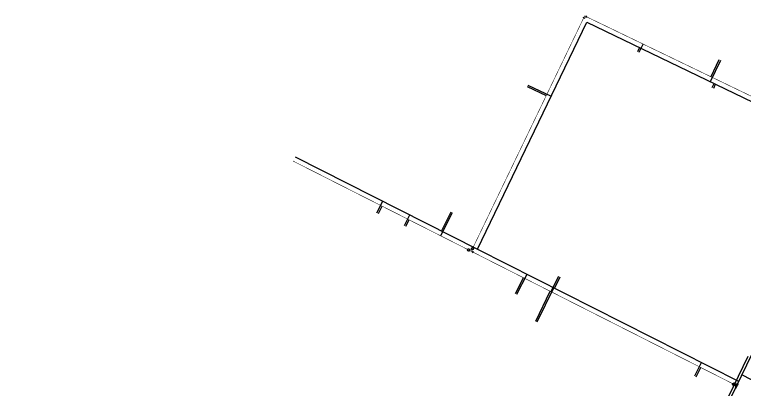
# Model space of a CAD drawing. Extents: x 10585 to 11359, y 10084 to 11560.
# Drawn here: x 10641.5 to 11099.6, y 11010 to 11245.2 of the extents above; entities that cross this region are included whole.
import ezdxf
from ezdxf.lldxf.tags import DXFTag

# ---------------------------------------------------------------- set-up
doc = ezdxf.new("R2010")
doc.units = 0
doc.header["$MEASUREMENT"] = 0
doc.set_wipeout_variables(frame=1)
for name, color, linetype in [('CU-WATR', 160, 'REC_WATER'), ('CU-WATR-E', 142, 'REC_WATER 08-INCH'), ('MON_LINE', 6, 'Continuous')]:
    doc.layers.add(name, color=color, linetype=linetype)
tags = doc.linetypes.add('HREC_WATER 04-INCH', pattern='A,0.75,-0.25,[4,REC_LStyles.shx,S=1,R=0,X=0,Y=0],-0.25,0.75', length=2).pattern_tags.tags
tags[6] = DXFTag(74, 12)
doc.linetypes.add('REC_WATER', pattern='A,1.5,-0.125,[107,REC_LStyles.shx,S=1,R=0,X=0,Y=0],-0.125,1.5', length=3.25)
doc.linetypes.add('REC_WATER 02-INCH', pattern='A,1.5,-0.25,[3,REC_LStyles.shx,S=1,R=0,X=0,Y=0],-0.25,1.5', length=3.5)
doc.linetypes.add('REC_WATER 08-INCH', pattern='A,1.5,-0.25,[8,REC_LStyles.shx,S=1,R=0,X=0,Y=0],-0.25,1.5', length=3.5)

# ---------------------------------------------------------------- blocks, each defined once
blk = doc.blocks.new('TEE')
for p, q in [((-0.1, -0.05), (-0.1, 0.05)), ((0.05, 0.1), (-0.05, 0.1)), ((0.1, -0.05), (0.1, 0.05))]:
    blk.add_line(p, q)
blk = doc.blocks.new('90-BEND')
for p, q in [((0.05, 0.1), (-0.05, 0.1)), ((0.1, -0.05), (0.1, 0.05))]:
    blk.add_line(p, q)
blk = doc.blocks.new('VALVE GATE PHX')
blk.add_line((0.47, 0.48), (-0.47, -0.48))
for points in [[(0.48, -0.47), (-0.48, 0.48), (0.47, 0.48)], [(-0.48, -0.48), (0.48, -0.47)]]:
    blk.add_lwpolyline(points)
blk.add_wipeout([(-0.47, 0.47), (0.47, 0.48), (0, 0)])
blk.add_wipeout([(-0.47, -0.47), (0.47, -0.47), (0, 0)])
blk.add_circle((0, 0), 0.67)
blk = doc.blocks.new('TAPPING-SLEEVE')
for p, q in [((0.058, 0.134), (-0.058, 0.134)), ((0.058, 0.067), (-0.058, 0.067)), ((0.058, 0), (-0.058, 0)), ((-0.046, 0.174), (-0.046, -0.174)), ((0.046, 0.174), (-0.046, 0.174)), ((0.046, -0.174), (0.046, 0.174)), ((0.092, -0.1), (0.092, 0.1)), ((0.154, 0.071), (0.295, -0.071)), ((0.295, 0.071), (0.154, -0.071)), ((0.058, -0.067), (-0.058, -0.067)), ((0.058, -0.134), (-0.058, -0.134)), ((0.046, -0.174), (-0.046, -0.174))]:
    blk.add_line(p, q)
blk.add_circle((0.225, 0), 0.1)

msp = doc.modelspace()

# ---------------------------------------------------------------- linework, layer by layer
at = {"layer": 'CU-WATR'}
for p, q in [((11033.65, 11221.58), (11036.1, 11226.65)), ((11083.68, 11216.7), (11078.6, 11206.17)), ((11080.36, 11198.99), (11081.53, 11201.42)), ((10963.32, 11200.07), (10975.25, 11194.31)), ((10869.86, 11120.35), (10872.2, 11124.98))]:
    msp.add_line(p, q, dxfattribs=at)
at = {"layer": 'CU-WATR', "linetype": 'HREC_WATER 04-INCH'}
for p, q in [((10916.26, 11120.75), (10908.98, 11106.36)), ((10887.2, 11112.37), (10889.22, 11116.36)), ((10956, 11070.13), (10961.01, 11080.03)), ((10982.94, 11080.79), (10978.17, 11071.35)), ((10968.71, 11052.75), (10977.77, 11071.55)), ((11069.32, 11017.96), (11072.24, 11023.74))]:
    msp.add_line(p, q, dxfattribs=at)
at = {"layer": 'CU-WATR', "linetype": 'HREC_WATER 04-INCH', "const_width": 0.333}
for points in [[(10928.18, 11096.65), (10999.37, 11244.35)], [(10999.37, 11244.35), (11167.85, 11163.15)], [(10816.29, 11153.28), (10928.18, 11096.65)], [(10928.18, 11096.65), (11094.72, 11012.36)]]:
    msp.add_lwpolyline(points, dxfattribs=at)
at = {"layer": 'CU-WATR-E', "linetype": 'REC_WATER 02-INCH'}
for p, q in [((10932.16, 11097.99), (11000.77, 11240.35)), ((11000.77, 11240.35), (11166.55, 11160.45)), ((11032.75, 11222.01), (11033.89, 11224.38)), ((11084.58, 11216.27), (11078.2, 11203.03)), ((10963.75, 11200.97), (10978.39, 11193.91)), ((11079.45, 11199.43), (11080.63, 11201.86))]:
    msp.add_line(p, q, dxfattribs=at)
at = {"layer": 'CU-WATR-E', "linetype": 'HREC_WATER 04-INCH'}
for p, q in [((10817.64, 11155.95), (10932.16, 11097.99)), ((11005.29, 10828.09), (11162.27, 11151.55)), ((10868.97, 11120.8), (10872.66, 11128.1)), ((10932.16, 11097.99), (11096.03, 11015.06)), ((11239.61, 10947.33), (11097.95, 11019.03))]:
    msp.add_line(p, q, dxfattribs=at)
at = {"layer": 'CU-WATR-E'}
for p, q in [((10886.31, 11112.82), (10889.68, 11119.49)), ((10915.36, 11121.2), (10909.44, 11109.49)), ((10956.89, 11069.68), (10963.25, 11082.26)), ((10983.83, 11080.33), (10980.41, 11073.57)), ((10969.61, 11052.32), (10979.97, 11073.8)), ((11068.43, 11018.42), (11072.7, 11026.86))]:
    msp.add_line(p, q, dxfattribs=at)
at = {"layer": 'MON_LINE'}
msp.add_line((11101.77, 11030.7), (10641.55, 10083.6), dxfattribs=at)

# ---------------------------------------------------------------- block references
at = {"layer": 'CU-WATR'}
for name, p, xscale, yscale, zscale, rotation in [('90-BEND', (10999.37, 11244.35), 12, 12, 12, 244.2666666666719), ('TEE', (10928.18, 11096.65), 12, 12, 12, 334.3544656785402), ('TAPPING-SLEEVE', (11094.72, 11012.36), 8.39886657326268, 8.39886657326268, 8.39886657326268, 154.2666666666574)]:
    msp.add_blockref(name, p, dxfattribs=dict(at, xscale=xscale, yscale=yscale, zscale=zscale, rotation=rotation))

# ---------------------------------------------------------------- next in the draw order: block references
at = {"layer": 'CU-WATR', "rotation": 154.354465789656}
msp.add_blockref('VALVE GATE PHX', (10928.99, 11098.33), dxfattribs=at)

# ---------------------------------------------------------------- next in the draw order: block references
at = {"layer": 'CU-WATR', "rotation": 244.354465789656}
msp.add_blockref('VALVE GATE PHX', (10926.51, 11097.49), dxfattribs=at)

doc.saveas('drawing.dxf')
